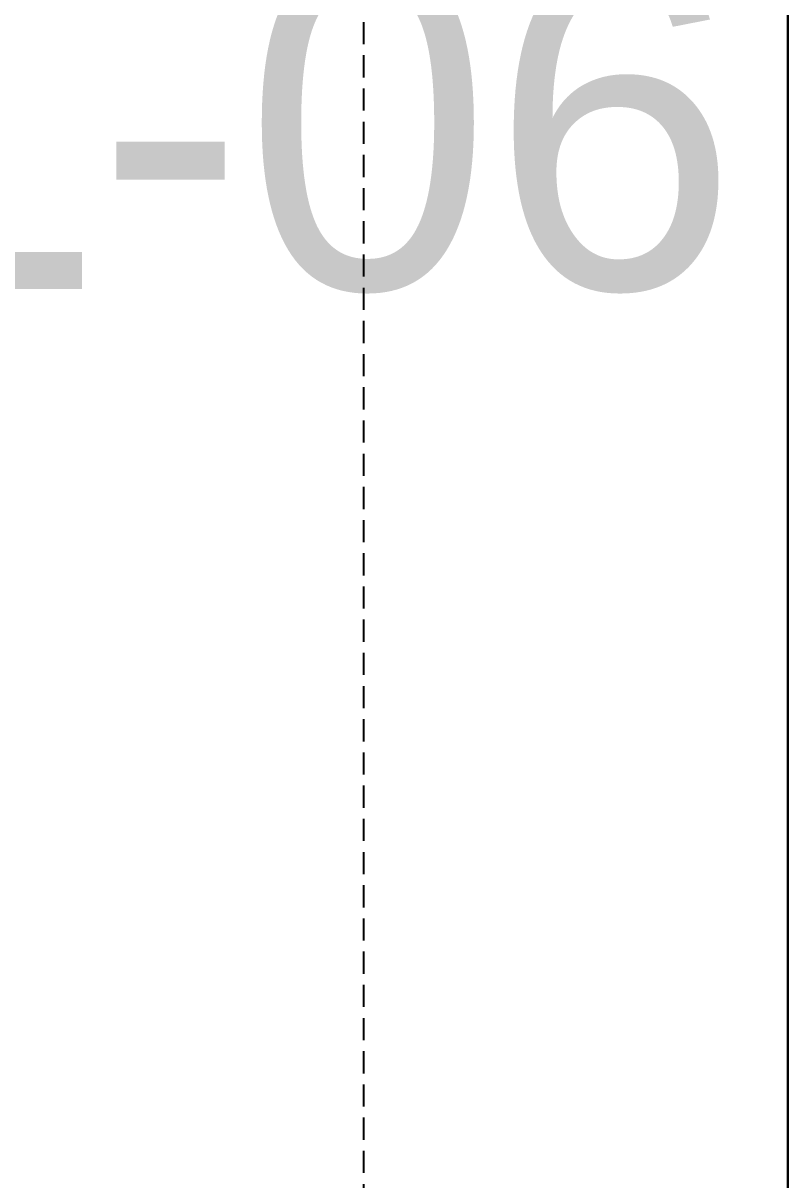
# Model space of a CAD drawing. Header units: metres. Extents: x 530797 to 531186, y 2675944 to 2676144.
# Drawn here: x 531168.45 to 531185.76, y 2675994.79 to 2676020.92 of the extents above; entities that cross this region are included whole.
import ezdxf

# ---------------------------------------------------------------- set-up
doc = ezdxf.new("R2010")
doc.units = ezdxf.units.M
doc.linetypes.add('DASHED', pattern=[0.75, 0.5, -0.25])
doc.layers.add('Boundary-12.5 MW Block', color=6, linetype='Continuous', lineweight=9)
doc.layers.add('IDT', color=7, linetype='Continuous')
doc.layers.add('MMS Block Numbering', color=7, linetype='Continuous')
doc.styles.add('Adani Regular', font='Adani Regular.ttf')

# ---------------------------------------------------------------- blocks, each defined once
blk = doc.blocks.new('IDT')
at = {"layer": 'IDT', "color": 243, "linetype": 'DASHED'}
blk.add_lwpolyline([(45.5, 32.586), (45.5, -4.032), (0, -4.032), (0, 32.586)], close=True, dxfattribs=at)

msp = doc.modelspace()

# ---------------------------------------------------------------- linework, layer by layer
at = {"layer": 'Boundary-12.5 MW Block', "const_width": 0.05}
msp.add_lwpolyline([(530797.135, 2676016.577), (531056.271, 2676016.577), (531056.271, 2676136.577), (531088.663, 2676136.577), (531088.663, 2676144.077), (531185.739, 2676144.077), (531185.739, 2675944.289), (530797.135, 2675944.289)], close=True, dxfattribs=at)

# ---------------------------------------------------------------- block references
at = {"layer": 'IDT', "color": 8, "rotation": 180}
msp.add_blockref('IDT', (531176.147, 2676026.663), dxfattribs=at)

# ---------------------------------------------------------------- texts
at = {"layer": 'MMS Block Numbering', "insert": (531171.231, 2676024.867), "char_height": 7.5, "attachment_point": 5, "style": 'Adani Regular'}
msp.add_mtext_dynamic_manual_height_columns('A16c-\\PBL-06', width=41.53538, gutter_width=1, heights=[0], dxfattribs=at)

doc.saveas('drawing.dxf')
